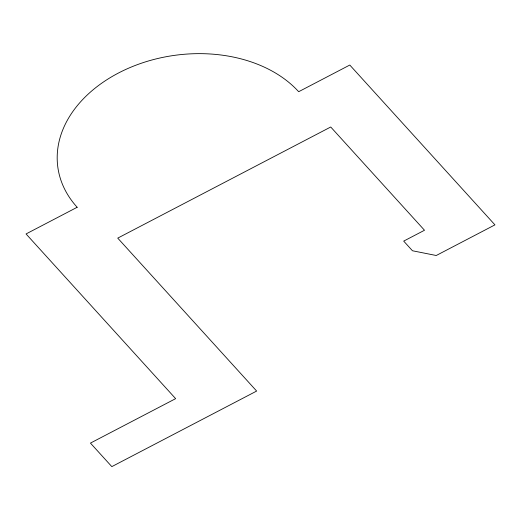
<?xml version="1.0" encoding="UTF-8"?>
<svg xmlns="http://www.w3.org/2000/svg" width="521" height="521" viewBox="0 0 521 521"><rect width="100%" height="100%" fill="white"/><g stroke="black" fill="none" stroke-linecap="round" stroke-linejoin="round"><path stroke-width="0.78" d="M77.167 207.273L26.05 233.942L175.642 398.65L90.446 443.097L111.82 466.627L256.645 391.063L117.739 238.123L330.724 127L424.504 230.256L403.697 241.112L412.463 250.764L436.24 255.505L494.95 224.87L349.786 65.04L298.67 91.709A131.292 95.076 -7.7 0 0 118.462 73.018A131.292 95.076 -7.7 0 0 77.167 207.273"/></g></svg>
